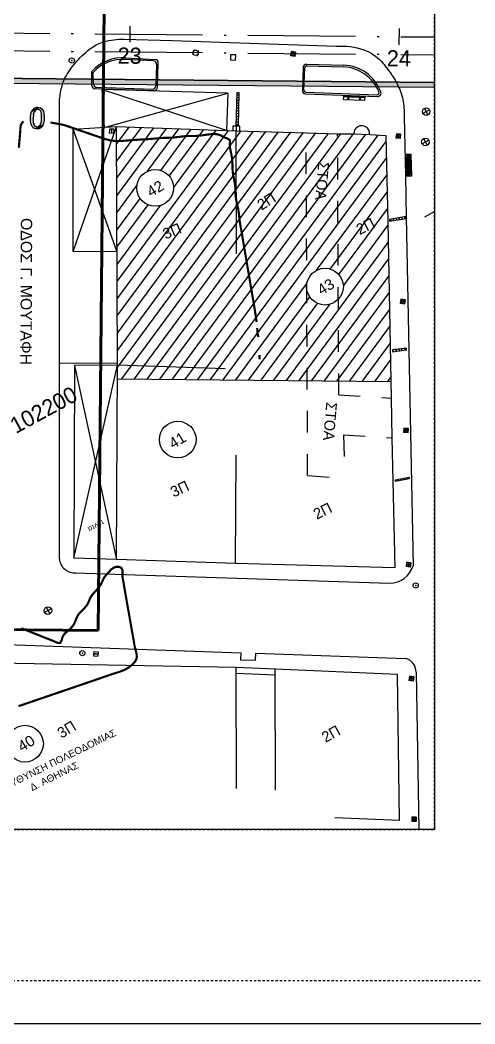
# Model space of a CAD drawing. Header units: millimetres. Extents: x 167 to 1023, y -2 to 136.
# Drawn here: x 828.78 to 849.9, y -2.36 to 44.22 of the extents above; entities that cross this region are included whole.
import ezdxf
from ezdxf.enums import TextEntityAlignment as Align

# ---------------------------------------------------------------- set-up
doc = ezdxf.new("R2010")
doc.units = ezdxf.units.MM
for name, pattern in [('AXONAS', [7, 5, -1, 0, -1]), ('DASHED', [0.75, 0.5, -0.25]), ('DIAK1-1', [2, 1, -1])]:
    doc.linetypes.add(name, pattern=pattern)
for name, color, linetype in [('CG_BR', 8, 'Continuous'), ('CG_DIAF', 252, 'Continuous'), ('CG_FREATIO', 252, 'Continuous'), ('CG_KR', 252, 'Continuous'), ('CG_KT', 252, 'Continuous'), ('CG_KTISMATA_TXT', 252, 'Continuous'), ('CG_MD', 252, 'Continuous'), ('CG_SBL_BS', 252, 'Continuous'), ('CG_SK', 252, 'Continuous'), ('CG_ST', 8, 'DIAK1-1'), ('CG_STA-KYK', 8, 'Continuous'), ('CG_STA-SHM', 8, 'Continuous'), ('CG_USER', 252, 'Continuous'), ('CW403-Text 0.30 Height', 2, 'Continuous'), ('GSLAYER', 7, 'Continuous'), ('HATCH DIAKINDYNEYSHS', 112, 'Continuous'), ('KANABOS', 7, 'Continuous'), ('OD_AXON', 1, 'AXONAS'), ('OD_AXONAS', 1, 'AXONAS'), ('OD_PASALOI', 7, 'Continuous'), ('OTM Line 0.25', 7, 'Continuous'), ('OTM Solid 253', 253, 'Continuous'), ('OTM Title + Pinakida', 7, 'Continuous'), ('ΖΩΝΗ ΕΠΙΡΡΟΗΣ', 1, 'Continuous'), ('ΚΤΗΡΙΑ', 7, 'Continuous')]:
    doc.layers.add(name, color=color, linetype=linetype)
doc.styles.add('ARIAL', font='ARIAL.TTF')
doc.styles.add('GRSIMP', font='grsimp')
doc.styles.add('KTISMATA', font='win-sim.shx')
pattern_1 = [(118.5825144, (17826.94447, 67477.73036), (-0.11152238583, -0.06075983426), [])]

# ---------------------------------------------------------------- blocks, each defined once
blk = doc.blocks.new('FR-FVT')
at = {"layer": 'CG_FREATIO'}
for p, q in [((100047.73, 96581.47), (100049.33, 96581.47)), ((100047.73, 96579.87), (100047.73, 96581.47)), ((100047.73, 96580.67), (100049.33, 96580.67)), ((100047.93, 96580.07), (100047.93, 96581.27)), ((100047.93, 96581.27), (100049.13, 96581.27)), ((100048.53, 96579.87), (100048.53, 96581.47)), ((100049.13, 96580.07), (100049.13, 96581.27)), ((100049.33, 96579.87), (100049.33, 96581.47)), ((100047.73, 96579.87), (100049.33, 96579.87)), ((100047.93, 96580.07), (100049.13, 96580.07))]:
    blk.add_line(p, q, dxfattribs=at)
at = {"layer": 'CG_USER'}
blk.add_point((100048.53, 96580.67), dxfattribs=at)
blk = doc.blocks.new('FR-DEH1')
at = {"layer": 'CG_FREATIO'}
for p, q in [((100047.78, 96571.1), (100049.38, 96571.1)), ((100047.78, 96569.5), (100047.78, 96571.1)), ((100047.78, 96569.5), (100049.38, 96569.5)), ((100048.58, 96569.5), (100048.58, 96571.1)), ((100049.38, 96569.5), (100049.38, 96571.1))]:
    blk.add_line(p, q, dxfattribs=at)
at = {"layer": 'CG_USER'}
blk.add_point((100048.58, 96570.3), dxfattribs=at)
blk = doc.blocks.new('pagaki')
at = {"layer": 'CG_DIAF'}
for p, q in [((94425.849, 102162.277), (94426.751, 102164.007)), ((94426.751, 102164.007), (94427.105, 102163.823)), ((94427.017, 102163.869), (94426.115, 102162.138)), ((94427.105, 102163.823), (94426.204, 102162.092)), ((94426.52, 102163.564), (94426.786, 102163.425)), ((94426.566, 102163.653), (94426.832, 102163.514)), ((94426.204, 102162.092), (94425.849, 102162.277)), ((94426.3, 102162.493), (94426.034, 102162.631)), ((94426.346, 102162.582), (94426.08, 102162.72))]:
    blk.add_line(p, q, dxfattribs=at)
blk = doc.blocks.new('SHM_STA')
at = {"layer": 'CG_STA-KYK'}
blk.add_circle((0, 0), 0.4, dxfattribs=at)
at = {"layer": 'CG_STA-SHM'}
blk.add_point((0, 0), dxfattribs=at)
blk = doc.blocks.new('PASALOS')
at = {"style": 'GRSIMP'}
blk.add_attdef('PASALOS', text='', height=1.5, dxfattribs=at).set_placement((0, 0), align=Align.MIDDLE)
blk = doc.blocks.new('ARI_KAN')
at = {"style": 'GRSIMP'}
blk.add_text('X:', height=1.5, rotation=90, dxfattribs=at).set_placement((1.2, 1), align=Align.MIDDLE_LEFT)
blk.add_text('Y:', height=1.5, dxfattribs=at).set_placement((2, 1.2), align=Align.MIDDLE_LEFT)
blk.add_attdef('X', text='', height=1.5, rotation=90, dxfattribs=at).set_placement((1.2, 3.5), align=Align.MIDDLE_LEFT)
blk.add_attdef('Y', text='', height=1.5, dxfattribs=at).set_placement((4.5, 1.2), align=Align.MIDDLE_LEFT)

msp = doc.modelspace()

# ---------------------------------------------------------------- hatches: boundary and pattern name
at = {"layer": 'CG_DIAF'}
h = msp.add_hatch(dxfattribs=at)
h.set_pattern_fill('ANSI31', color=8, scale=0.5, angle=208.5825, style=0)
h.set_pattern_definition([(253.58251441, (17826.94447, 67477.73036), (0.059951735286, -0.017664638014), [])])
h.paths.add_polyline_path([(846.944, 37.983), (846.663, 37.977), (846.685, 36.993), (846.966, 36.999)])
edge = h.paths.add_edge_path(flags=17)
edge.add_line((846.955, 37.491), (846.674, 37.485))
h = msp.add_hatch(dxfattribs=at)
h.set_pattern_fill('LINE', color=8, scale=0.04, angle=478.5825, style=0)
h.set_pattern_definition(pattern_1)
h.paths.add_polyline_path([(846.707, 35.015), (846.704, 35.098), (845.93, 34.969), (845.933, 34.887)])
h = msp.add_hatch(dxfattribs=at)
h.set_pattern_fill('LINE', color=8, scale=0.04, angle=478.5825, style=0)
h.set_pattern_definition(pattern_1)
h.paths.add_polyline_path([(846.721, 28.918), (846.724, 29.001), (846.072, 28.913), (846.069, 28.829)])
h = msp.add_hatch(dxfattribs=at)
h.set_pattern_fill('LINE', color=8, scale=0.04, angle=478.5825, style=0)
h.set_pattern_definition(pattern_1)
h.paths.add_polyline_path([(846.852, 22.928), (846.851, 23.007), (846.212, 22.885), (846.213, 22.807)])
at = {"layer": 'GSLAYER'}
for points in [[(829.428, 40.123), (829.413, 40.111), (829.393, 40.093), (829.377, 40.074), (829.362, 40.056), (829.346, 40.03), (829.336, 40.013), (829.315, 39.967), (829.314, 39.964), (829.305, 39.937), (829.703, 40.154), (829.678, 40.163), (829.676, 40.164), (829.625, 40.171), (829.609, 40.173), (829.575, 40.172), (829.557, 40.172), (829.528, 40.167), (829.51, 40.163), (829.481, 40.152), (829.466, 40.147)], [(829.527, 40.057), (829.564, 40.071), (829.604, 40.074), (829.609, 40.073), (829.644, 40.067), (829.68, 40.05), (829.68, 40.05), (829.712, 40.024), (829.726, 40.006), (829.74, 39.988), (829.763, 39.936), (829.763, 39.932), (829.777, 39.865), (829.779, 39.835), (829.783, 39.774), (829.783, 39.719), (829.782, 39.663), (829.776, 39.586), (829.773, 39.552), (829.764, 39.5), (829.757, 39.46), (829.745, 39.422), (829.734, 39.387), (829.71, 39.345), (829.704, 39.334), (829.676, 39.305), (829.644, 39.284), (829.866, 39.405), (829.867, 39.409), (829.872, 39.426), (829.875, 39.435), (829.883, 39.468), (829.89, 39.5), (829.894, 39.535), (829.9, 39.574), (829.903, 39.623), (829.906, 39.657), (829.906, 39.73), (829.906, 39.786), (829.9, 39.837), (829.893, 39.897), (829.885, 39.924), (829.866, 39.988), (829.864, 39.992), (829.838, 40.041), (829.827, 40.061), (829.812, 40.078), (829.785, 40.108), (829.785, 40.108), (829.755, 40.128), (829.734, 40.142), (829.731, 40.143), (829.711, 40.151), (829.703, 40.154)], [(829.305, 39.937), (829.303, 39.931), (829.296, 39.911), (829.296, 39.908), (829.288, 39.871), (829.281, 39.843), (829.277, 39.807), (829.271, 39.769), (829.268, 39.721), (829.265, 39.687), (829.264, 39.617), (829.264, 39.613), (829.265, 39.556), (829.269, 39.505), (829.269, 39.501), (829.277, 39.454), (829.285, 39.419), (829.287, 39.412), (829.299, 39.373), (829.308, 39.352), (829.314, 39.337), (829.331, 39.305), (829.332, 39.303), (829.35, 39.276), (829.359, 39.265), (829.373, 39.25), (829.387, 39.237), (829.397, 39.227), (829.415, 39.215), (829.425, 39.208), (829.441, 39.201), (829.456, 39.193), (829.46, 39.192), (829.469, 39.189), (829.644, 39.284), (829.608, 39.273), (829.601, 39.272), (829.568, 39.27), (829.545, 39.274), (829.528, 39.277), (829.506, 39.287), (829.492, 39.293), (829.476, 39.306), (829.459, 39.32), (829.451, 39.331), (829.431, 39.356), (829.43, 39.359), (829.415, 39.392), (829.409, 39.407), (829.404, 39.43), (829.396, 39.471), (829.394, 39.479), (829.391, 39.516), (829.388, 39.566), (829.388, 39.57), (829.388, 39.623), (829.389, 39.681), (829.39, 39.686), (829.395, 39.758), (829.398, 39.791), (829.406, 39.843), (829.413, 39.881), (829.425, 39.921), (829.434, 39.951), (829.459, 39.997), (829.461, 40), (829.492, 40.034), (829.527, 40.057)], [(829.469, 39.189), (829.489, 39.182), (829.494, 39.181), (829.524, 39.174), (829.546, 39.172), (829.562, 39.17), (829.596, 39.171), (829.614, 39.171), (829.643, 39.177), (829.661, 39.18), (829.691, 39.191), (829.704, 39.196), (829.743, 39.22), (829.758, 39.233), (829.778, 39.25), (829.794, 39.27), (829.808, 39.286), (829.825, 39.313), (829.835, 39.329), (829.843, 39.348), (829.857, 39.378), (829.859, 39.383), (829.866, 39.405)]]:
    msp.add_hatch(color=1, dxfattribs=at).paths.add_polyline_path(points)
at = {"layer": 'HATCH DIAKINDYNEYSHS', "ltscale": 15}
h = msp.add_hatch(dxfattribs=at)
h.set_pattern_fill('ANSI31', color=256, scale=0.15, angle=188.5825, style=0)
h.paths.add_polyline_path([(842.115, 27.49), (842.096, 31.732, -0.066746), (842.095, 31.958), (842.063, 38.995), (838.816, 39.086), (833.254, 39.275), (833.305, 28.208), (833.301, 27.574)])
h.paths.add_polyline_path([(834.307, 36.022, -1), (835.805, 36.838, -1)], flags=16)
h.paths.add_polyline_path([(843.559, 31.263, -0.509455), (842.192, 31.441, -0.090498), (842.096, 31.732), (842.115, 27.49), (843.577, 27.476)])
h.paths.add_polyline_path([(843.524, 38.948), (842.063, 38.995), (842.095, 31.958, -0.628951), (843.554, 32.441)])
h.paths.add_polyline_path([(845.858, 34.862), (845.76, 38.864), (845.025, 38.911), (844.26, 38.945), (843.524, 38.948), (843.554, 32.441, -0.067164), (843.689, 32.257, -0.324982), (843.559, 31.263), (843.577, 27.476), (846.001, 27.454)])
h.paths.add_polyline_path([(835.692, 36.301), (834.831, 35.832), (834.471, 36.492), (835.333, 36.961)], flags=8)
h.paths.add_polyline_path([(840.526, 36.328), (839.512, 35.775), (839.871, 35.117), (840.885, 35.669)], flags=24)
h.paths.add_polyline_path([(836.171, 35.042), (835.156, 34.489), (835.515, 33.831), (836.529, 34.383)], flags=24)
h.paths.add_polyline_path([(842.516, 37.76), (842.351, 35.827), (843.098, 35.763), (843.264, 37.696)], flags=24)
h.paths.add_polyline_path([(845.105, 35.208), (844.091, 34.656), (844.449, 33.997), (845.463, 34.55)], flags=24)
at = {"layer": 'OTM Solid 253'}
msp.add_hatch(color=256, dxfattribs=at).paths.add_polyline_path([(848.028, 41.325), (812.879, 41.657), (812.626, 41.41), (812.595, 38.055), (812.695, 38.054), (812.706, 39.304), (814.106, 39.29), (814.062, 34.591), (808.062, 34.647), (808.107, 39.347), (809.507, 39.334), (809.495, 38.084), (809.595, 38.083), (809.626, 41.438), (809.379, 41.69), (809.286, 41.691), (809.284, 41.466), (809.401, 41.347), (809.386, 39.835), (807.611, 39.852), (807.558, 34.152), (814.557, 34.086), (814.611, 39.786), (812.836, 39.802), (812.85, 41.314), (812.97, 41.431), (848.028, 41.1)])

# ---------------------------------------------------------------- linework, layer by layer
at = {"color": 7, "linetype": 'DASHED', "ltscale": 0.1}
for p, q in [((848.028, 6.662), (848.028, 67.819)), ((775.462, 6.662), (848.028, 6.662))]:
    msp.add_line(p, q, dxfattribs=at)
msp.add_lwpolyline([(981.144, -0.365), (771.789, -0.365), (771.789, 133.548), (1021.144, 133.548), (1021.144, 57.035)], dxfattribs=at)
at = {"color": 1, "ltscale": 0.1, "const_width": 0.1}
for points in [[(828.725, 38.301), (828.736, 38.433), (828.747, 38.565), (828.758, 38.694), (828.771, 38.822), (828.782, 38.952), (828.791, 39.091), (828.801, 39.238), (828.823, 39.373), (828.934, 39.526)], [(830.197, 39.469), (830.605, 39.392)], [(830.605, 39.392), (830.729, 39.371), (830.853, 39.339), (830.975, 39.3), (831.098, 39.258), (831.22, 39.215), (831.342, 39.173), (831.464, 39.132), (831.586, 39.09), (831.708, 39.048), (831.83, 39.006), (831.951, 38.965), (832.073, 38.923), (832.195, 38.881), (832.317, 38.839), (832.439, 38.798), (832.561, 38.756), (832.683, 38.717), (832.807, 38.68), (832.93, 38.649), (833.055, 38.625), (833.179, 38.61), (833.303, 38.605), (833.427, 38.608), (833.549, 38.614), (833.672, 38.624), (833.794, 38.634), (833.916, 38.644), (834.038, 38.653), (834.161, 38.661), (834.283, 38.669), (834.406, 38.677), (834.528, 38.686), (834.651, 38.693), (834.773, 38.701), (834.896, 38.71), (835.018, 38.719), (835.14, 38.731), (835.262, 38.742), (835.385, 38.75), (835.508, 38.755), (835.631, 38.756), (835.754, 38.761), (835.876, 38.77), (835.998, 38.781), (836.12, 38.795), (836.242, 38.81), (836.363, 38.824), (836.485, 38.835), (836.608, 38.84), (836.732, 38.837), (836.856, 38.838), (836.978, 38.844), (837.101, 38.855), (837.222, 38.87), (837.342, 38.887), (837.462, 38.904), (837.583, 38.918), (837.707, 38.928), (837.832, 38.931), (837.955, 38.917), (838.07, 38.879), (838.184, 38.825), (838.303, 38.765), (838.436, 38.711), (838.533, 38.638), (838.521, 38.496), (838.522, 38.357), (838.543, 38.226), (838.571, 38.097), (838.597, 37.965), (838.619, 37.831), (838.634, 37.696), (838.642, 37.561), (838.645, 37.427), (838.648, 37.294), (838.659, 37.16), (838.679, 37.026), (838.705, 36.892), (838.732, 36.758), (838.755, 36.625), (838.772, 36.491), (838.779, 36.358), (838.782, 36.224), (838.788, 36.09), (838.802, 35.956), (838.828, 35.822), (838.858, 35.689), (838.888, 35.556), (838.915, 35.423), (838.935, 35.289), (838.951, 35.155), (838.966, 35.021), (838.983, 34.887), (839.003, 34.753), (839.027, 34.62), (839.051, 34.486), (839.074, 34.352), (839.097, 34.218), (839.119, 34.085), (839.142, 33.951), (839.165, 33.817), (839.188, 33.683), (839.21, 33.55), (839.233, 33.416), (839.256, 33.282), (839.278, 33.149), (839.301, 33.015), (839.324, 32.881), (839.346, 32.747), (839.369, 32.614), (839.392, 32.48), (839.414, 32.346), (839.437, 32.212), (839.46, 32.079), (839.482, 31.945), (839.505, 31.811), (839.528, 31.677), (839.55, 31.544), (839.573, 31.41), (839.596, 31.276), (839.619, 31.143), (839.642, 31.009), (839.664, 30.875), (839.686, 30.741), (839.707, 30.607), (839.727, 30.474), (839.747, 30.34), (839.765, 30.206)], [(839.789, 29.926), (839.814, 29.662)], [(839.814, 29.662), (839.846, 29.51)], [(839.896, 28.682), (839.898, 28.566)], [(839.898, 28.566), (839.91, 28.473)], [(828.713, 12.381), (828.827, 12.42), (828.941, 12.459), (829.056, 12.498), (829.17, 12.537), (829.284, 12.576), (829.398, 12.615), (829.512, 12.654), (829.626, 12.693), (829.74, 12.732), (829.854, 12.771), (829.968, 12.81), (830.082, 12.849), (830.196, 12.888), (830.31, 12.927), (830.424, 12.966), (830.538, 13.005), (830.652, 13.044), (830.766, 13.083), (830.88, 13.122), (830.995, 13.161), (831.109, 13.2), (831.223, 13.239), (831.337, 13.278), (831.451, 13.317), (831.565, 13.356), (831.679, 13.395), (831.793, 13.434), (831.907, 13.473), (832.021, 13.512), (832.135, 13.551), (832.249, 13.59), (832.363, 13.629), (832.477, 13.668), (832.591, 13.707), (832.705, 13.747), (832.819, 13.787), (832.933, 13.826), (833.047, 13.865), (833.162, 13.901), (833.278, 13.937), (833.394, 13.974), (833.507, 14.014), (833.617, 14.06), (833.723, 14.114), (833.824, 14.176), (833.922, 14.249), (834.014, 14.331), (834.101, 14.425), (834.169, 14.53), (834.203, 14.648), (834.197, 14.777), (834.167, 14.912), (834.128, 15.05), (834.097, 15.186), (834.075, 15.319), (834.052, 15.453), (834.028, 15.586), (834.004, 15.72), (833.98, 15.854), (833.957, 15.988), (833.933, 16.121), (833.91, 16.255), (833.886, 16.389), (833.863, 16.522), (833.839, 16.656), (833.816, 16.79), (833.792, 16.923), (833.769, 17.057), (833.745, 17.191), (833.722, 17.324), (833.698, 17.458), (833.674, 17.591), (833.651, 17.725), (833.629, 17.86), (833.607, 17.994), (833.583, 18.128), (833.557, 18.26), (833.537, 18.396), (833.54, 18.546), (833.537, 18.688), (833.489, 18.796), (833.375, 18.849), (833.241, 18.85), (833.126, 18.808), (833.029, 18.736), (832.943, 18.647), (832.859, 18.554), (832.774, 18.465), (832.698, 18.371), (832.639, 18.263), (832.589, 18.146), (832.534, 18.033), (832.467, 17.93), (832.391, 17.834), (832.309, 17.743), (832.225, 17.653), (832.143, 17.562), (832.071, 17.462), (832.016, 17.35), (831.97, 17.231), (831.917, 17.118), (831.848, 17.018), (831.767, 16.927), (831.681, 16.84), (831.594, 16.753), (831.513, 16.66), (831.444, 16.558), (831.391, 16.444), (831.347, 16.325), (831.297, 16.209), (831.232, 16.106), (831.151, 16.014), (831.062, 15.93), (830.97, 15.85), (830.879, 15.77), (830.799, 15.678), (830.743, 15.559), (830.704, 15.42), (830.649, 15.32), (830.547, 15.311), (830.413, 15.365), (830.281, 15.425), (830.16, 15.474), (830.043, 15.518), (829.927, 15.562), (829.806, 15.61), (829.685, 15.659), (829.564, 15.708), (829.444, 15.755), (829.324, 15.803), (829.203, 15.851), (829.083, 15.899), (828.962, 15.948), (828.842, 15.996)]]:
    msp.add_lwpolyline(points, dxfattribs=at)
at = {"layer": 'CG_BR', "color": 8}
for p, q in [((833.305, 28.208), (831.315, 28.196)), ((833.253, 19.182), (831.277, 19.252))]:
    msp.add_line(p, q, dxfattribs=at)
for points in [[(838.432, 40.826), (832.58, 41.001)], [(832.58, 41.001), (832.682, 39.242)], [(838.432, 40.826), (838.374, 39.101)], [(831.241, 33.482), (831.243, 39.159), (833.254, 39.275)], [(831.241, 33.482), (833.281, 33.492)], [(831.315, 28.196), (831.277, 19.252)]]:
    msp.add_lwpolyline(points, dxfattribs=at)
at = {"layer": 'CG_DIAF', "color": 8}
for p, q in [((838.94, 40.612), (838.855, 40.614)), ((838.943, 40.737), (838.858, 40.739)), ((838.943, 40.737), (838.858, 40.739)), ((838.925, 40.112), (838.84, 40.114)), ((838.929, 40.237), (838.844, 40.239)), ((838.932, 40.362), (838.847, 40.364)), ((838.936, 40.487), (838.851, 40.489)), ((838.911, 39.612), (838.826, 39.614)), ((838.914, 39.737), (838.829, 39.739)), ((838.918, 39.862), (838.833, 39.864)), ((838.922, 39.987), (838.837, 39.989)), ((838.904, 39.362), (838.819, 39.365)), ((838.907, 39.487), (838.822, 39.49)), ((846.955, 37.491), (846.674, 37.485))]:
    msp.add_line(p, q, dxfattribs=at)
for points in [[(838.947, 40.862), (838.902, 39.293), (838.817, 39.296), (838.862, 40.864)], [(846.944, 37.983), (846.663, 37.977), (846.685, 36.993), (846.966, 36.999)], [(846.704, 35.098), (845.93, 34.969), (845.933, 34.887), (846.707, 35.015)], [(846.724, 29.001), (846.072, 28.913), (846.069, 28.829), (846.721, 28.918)], [(846.851, 23.007), (846.852, 22.928), (846.213, 22.807), (846.212, 22.885)]]:
    msp.add_lwpolyline(points, close=True, dxfattribs=at)
at = {"layer": 'CG_FREATIO', "color": 8}
for p, q in [((836.823, 42.642), (836.779, 42.619)), ((836.849, 42.856), (836.873, 42.812)), ((836.992, 42.592), (837.016, 42.549)), ((837.086, 42.786), (837.042, 42.762)), ((847.554, 40.123), (847.722, 39.816)), ((847.792, 40.054), (847.484, 39.886)), ((838.661, 39.3), (838.655, 39.092)), ((838.986, 39.291), (838.661, 39.3)), ((838.823, 39.296), (838.817, 39.087)), ((838.98, 39.081), (838.986, 39.291)), ((847.521, 38.717), (847.688, 38.41)), ((847.758, 38.647), (847.451, 38.48)), ((830.228, 16.9), (829.921, 16.732)), ((829.991, 16.97), (830.158, 16.662))]:
    msp.add_line(p, q, dxfattribs=at)
msp.add_lwpolyline([(838.791, 42.365), (838.795, 42.609), (838.551, 42.613), (838.547, 42.369)], close=True, dxfattribs=at)
for centre, radius in [((836.933, 42.702), 0.125), ((847.638, 39.97), 0.175), ((847.604, 38.564), 0.175), ((830.075, 16.816), 0.175)]:
    msp.add_circle(centre, radius, dxfattribs=at)
at = {"layer": 'CG_KR', "color": 8}
for p, q in [((833.597, 43.333), (835.845, 43.273)), ((835.845, 43.273), (843.471, 43.006)), ((834.977, 42.323), (833.674, 42.395)), ((833.675, 42.47), (835.054, 42.394)), ((835.119, 42.168), (835.084, 41.163)), ((835.156, 41.085), (835.196, 42.239)), ((841.927, 42.031), (841.889, 40.95)), ((841.965, 40.972), (842.001, 42.003)), ((842.08, 42.1), (843.809, 42.055)), ((842.082, 42.175), (843.811, 42.13)), ((832.121, 41.171), (832.109, 41.84)), ((832.194, 41.244), (832.174, 41.791)), ((835.001, 40.941), (832.266, 41.026)), ((832.339, 41.099), (834.929, 41.018)), ((830.606, 19.223), (830.62, 40.536)), ((842.034, 40.795), (845.387, 40.677)), ((842.061, 40.869), (845.351, 40.753)), ((846.624, 39.736), (846.685, 36.993)), ((846.685, 36.993), (846.706, 35.074)), ((846.706, 35.074), (847.035, 18.897)), ((833.304, 28.294), (830.64, 28.277)), ((831.373, 18.57), (833.187, 18.501)), ((833.187, 18.501), (845.938, 18.086)), ((814.937, 15.699), (839.025, 14.863)), ((839.732, 14.839), (846.679, 14.597)), ((847.17, 13.963), (847.293, 6.662))]:
    msp.add_line(p, q, dxfattribs=at)
at = {"layer": 'CG_KR', "color": 8, "flags": 128}
for points in [[(830.62, 40.536, -0.045153), (830.736, 41.184, -0.062883), (830.917, 41.622, -0.053881), (831.412, 42.307, -0.048621), (832.103, 42.938, -0.096373), (832.684, 43.219, -0.067395), (833.597, 43.333)], [(843.471, 43.006, -0.0994), (844.739, 42.841, -0.130342), (845.557, 42.298, -0.030814), (846.022, 41.702, -0.03676), (846.342, 41.154, -0.06463), (846.549, 40.54, -0.051779), (846.624, 39.736)]]:
    msp.add_lwpolyline(points, format="xyb", dxfattribs=at)
at = {"layer": 'CG_KR', "color": 8}
for points in [[(833.301, 27.574), (846.001, 27.454)], [(839.025, 14.863), (839.014, 14.538), (839.721, 14.513), (839.732, 14.839)]]:
    msp.add_lwpolyline(points, dxfattribs=at)
for centre, radius, start, end in [((833.56, 40.494), 1.98, 86.6845, 137.1503), ((833.555, 40.524), 1.875, 86.484, 137.4715), ((835.046, 42.244), 0.15, 358.0084, 86.8357), ((834.969, 42.173), 0.15, 358.0084, 86.8357), ((842.077, 42.025), 0.15, 87.9891, 177.9891), ((842.101, 42), 0.1, 87.9891, 177.9891), ((843.668, 40.122), 1.938, 23.4349, 85.8269), ((843.736, 40.215), 1.916, 20.3917, 87.7411), ((832.271, 41.176), 0.15, 182.0806, 268.2055), ((832.344, 41.249), 0.15, 182.0806, 268.2055), ((834.934, 41.168), 0.15, 268.2055, 358.0084), ((835.006, 41.091), 0.15, 268.2055, 358.0084), ((842.039, 40.945), 0.15, 177.9891, 267.9891), ((842.065, 40.969), 0.1, 177.9891, 267.9891), ((845.354, 40.854), 0.1, 268.032, 22.983), ((845.392, 40.827), 0.15, 267.9891, 21.8373), ((831.315, 19.278), 0.711, 184.4673, 274.7039), ((845.928, 19.246), 1.16, 270.4572, 342.4917), ((846.517, 13.965), 0.653, 359.8605, 75.6686)]:
    msp.add_arc(centre, radius, start, end, dxfattribs=at)
at = {"layer": 'CG_KT', "color": 8}
for p, q in [((833.305, 28.208), (833.254, 39.275)), ((833.254, 39.275), (838.816, 39.086)), ((838.816, 39.086), (842.063, 38.995)), ((838.837, 33.379), (838.816, 39.086)), ((842.063, 38.995), (843.524, 38.948)), ((843.524, 38.948), (844.26, 38.945)), ((844.26, 38.945), (845.025, 38.911)), ((845.025, 38.911), (845.76, 38.864)), ((845.76, 38.864), (845.858, 34.862)), ((845.858, 34.862), (846.016, 26.664)), ((833.253, 19.182), (833.305, 28.208)), ((838.302, 28.043), (833.305, 28.208)), ((846.016, 26.664), (846.05, 24.827)), ((846.05, 24.827), (846.176, 18.802)), ((838.781, 18.999), (838.809, 24.033)), ((838.781, 18.999), (833.253, 19.182)), ((846.176, 18.802), (838.781, 18.999)), ((838.822, 14.177), (822.1, 14.472)), ((838.827, 8.565), (838.822, 14.177)), ((846.306, 13.847), (840.634, 14.097)), ((840.639, 8.485), (840.634, 14.097)), ((846.401, 7.07), (846.306, 13.847)), ((846.401, 7.07), (843.404, 7.202))]:
    msp.add_line(p, q, dxfattribs=at)
at = {"layer": 'CG_MD', "color": 8}
for p, q in [((840.634, 14.097), (838.822, 14.177)), ((840.634, 13.821), (838.822, 13.902))]:
    msp.add_line(p, q, dxfattribs=at)
at = {"layer": 'CG_SBL_BS', "color": 8}
for points in [[(838.374, 39.101), (832.58, 41.001)], [(832.682, 39.242), (838.432, 40.826)], [(831.241, 33.482), (833.254, 39.275)], [(833.281, 33.492), (831.243, 39.159)], [(831.277, 19.252), (833.305, 28.208)], [(831.315, 28.196), (833.253, 19.182)]]:
    msp.add_lwpolyline(points, dxfattribs=at)
at = {"layer": 'CG_SK', "color": 8}
msp.add_arc((844.643, 38.946), 0.369, 354.6587, 180.1743, dxfattribs=at)
at = {"layer": 'CG_ST', "color": 8}
for p, q in [((842.135, 23.079), (842.063, 38.995)), ((843.58, 26.825), (843.524, 38.948)), ((843.58, 26.825), (846.016, 26.67)), ((843.805, 24.976), (846.05, 24.833)), ((843.805, 24.97), (843.842, 22.97)), ((842.135, 23.079), (843.842, 22.97))]:
    msp.add_line(p, q, dxfattribs=at)
at = {"layer": 'CW403-Text 0.30 Height', "color": 7, "ltscale": 0.1}
msp.add_lwpolyline([(775.462, 67.819), (848.028, 67.819), (848.028, 6.662), (775.462, 6.662)], close=True, dxfattribs=at)
at = {"layer": 'GSLAYER', "color": 1, "flags": 128}
for points in [[(829.906, 39.657), (829.9, 39.574), (829.89, 39.5), (829.875, 39.435), (829.857, 39.378), (829.835, 39.329), (829.808, 39.286), (829.778, 39.25), (829.743, 39.22), (829.704, 39.196), (829.661, 39.18), (829.614, 39.171), (829.562, 39.17), (829.524, 39.174), (829.489, 39.182), (829.456, 39.193), (829.425, 39.208), (829.397, 39.227), (829.373, 39.25), (829.35, 39.276), (829.331, 39.305), (829.314, 39.337), (829.299, 39.373), (829.287, 39.412), (829.277, 39.454), (829.269, 39.501), (829.265, 39.556), (829.264, 39.617), (829.265, 39.687), (829.271, 39.769), (829.281, 39.843), (829.296, 39.908), (829.314, 39.964), (829.336, 40.013), (829.362, 40.056), (829.393, 40.093), (829.428, 40.123), (829.466, 40.147), (829.51, 40.163), (829.557, 40.172), (829.609, 40.173), (829.676, 40.164), (829.734, 40.142), (829.785, 40.108), (829.827, 40.061), (829.866, 39.988), (829.893, 39.897), (829.906, 39.786), (829.906, 39.657)], [(829.782, 39.663), (829.783, 39.774), (829.777, 39.865), (829.763, 39.936), (829.74, 39.988), (829.712, 40.024), (829.68, 40.05), (829.644, 40.067), (829.604, 40.074), (829.564, 40.071), (829.527, 40.057), (829.492, 40.034), (829.461, 40), (829.434, 39.951), (829.413, 39.881), (829.398, 39.791), (829.389, 39.681), (829.388, 39.57), (829.394, 39.479), (829.409, 39.407), (829.431, 39.356), (829.459, 39.32), (829.492, 39.293), (829.528, 39.277), (829.568, 39.27), (829.608, 39.273), (829.644, 39.284), (829.676, 39.305), (829.704, 39.334), (829.734, 39.387), (829.757, 39.46), (829.773, 39.552), (829.782, 39.663)]]:
    msp.add_lwpolyline(points, dxfattribs=at)
at = {"layer": 'GSLAYER', "color": 6, "flags": 128}
for points in [[(828.873, 39.473), (828.873, 39.473)], [(828.842, 15.996), (828.842, 15.996)]]:
    msp.add_lwpolyline(points, dxfattribs=at)
at = {"layer": 'KANABOS'}
msp.add_line((847.571, 35.092), (848.028, 35.341), dxfattribs=at)
at = {"layer": 'OD_AXON', "flags": 128}
msp.add_lwpolyline([(775.462, 43.296), (848.028, 42.61)], dxfattribs=at)
at = {"layer": 'OD_AXONAS', "flags": 128}
msp.add_lwpolyline([(775.462, 44.121), (848.028, 43.435)], dxfattribs=at)
at = {"layer": 'OD_PASALOI', "color": 8}
for p, q in [((833.884, 43.944), (833.877, 43.194)), ((846.383, 43.826), (846.376, 43.076))]:
    msp.add_line(p, q, dxfattribs=at)
at = {"layer": 'OTM Line 0.25', "color": 2, "flags": 128}
msp.add_lwpolyline([(812.97, 41.431), (848.028, 41.1), (848.028, 41.325), (812.879, 41.657)], dxfattribs=at)
at = {"layer": 'OTM Line 0.25', "flags": 128}
for points in [[(812.879, 41.657), (848.028, 41.325)], [(812.97, 41.431), (848.028, 41.1)]]:
    msp.add_lwpolyline(points, dxfattribs=at)
at = {"layer": 'OTM Title + Pinakida', "color": 2, "ltscale": 0.1}
msp.add_lwpolyline([(981.144, -2.365), (769.789, -2.365), (769.789, 135.548), (1023.144, 135.548), (1023.144, 57.035)], dxfattribs=at)
at = {"layer": 'ΖΩΝΗ ΕΠΙΡΡΟΗΣ', "color": 6, "lineweight": 60}
msp.add_lwpolyline([(832.411, 15.891), (789.363, 16.298), (789.757, 58.046), (832.806, 57.64)], close=True, dxfattribs=at)
at = {"layer": 'ΚΤΗΡΙΑ'}
for centre in [(835.056, 36.43), (842.94, 31.849), (836.102, 24.751), (829.01, 10.639)]:
    msp.add_circle(centre, 0.853, dxfattribs=at)

# ---------------------------------------------------------------- block references
at = {"color": 8, "xscale": 0.5000000000000125, "yscale": 0.5, "zscale": 0.5, "rotation": 114.9287157802736}
msp.add_blockref('pagaki', (67066.627, -21243.544), dxfattribs=at)
at = {"layer": 'CG_DIAF', "color": 8, "yscale": 0.125, "zscale": 0.125}
for p, xscale, rotation in [((13983.155, 11405.322), 0.1250000000017114, 176.8518530051248), ((-10553.093, 13148.377), 0.1250000000010826, 266.9352734867808)]:
    msp.add_blockref('FR-DEH1', p, dxfattribs=dict(at, xscale=xscale, rotation=rotation))
at = {"layer": 'CG_FREATIO', "color": 8, "yscale": 0.125, "zscale": 0.125}
for p, xscale, rotation in [((14628.233, 10629.137), 0.1250000000034427, 173.5300667596422), ((14633.12, 10625.321), 0.1250000000034427, 173.5300667596422), ((14633.324, 10617.64), 0.1250000000034427, 173.5300667596422), ((14633.47, 10611.661), 0.1250000000034427, 173.5300667596422), ((14633.591, 10605.434), 0.1250000000034427, 173.5300667596422), ((14633.725, 10600.146), 0.1250000000034427, 173.5300667596422), ((13127.505, 12309.159), 0.1250000000027373, 181.0607288384237)]:
    msp.add_blockref('FR-FVT', p, dxfattribs=dict(at, xscale=xscale, rotation=rotation))
at = {"layer": 'CG_KT', "color": 8, "xscale": 0.5000000000000316, "yscale": 0.5, "zscale": 0.5, "rotation": 28.58251440810439}
msp.add_blockref('ARI_KAN', (826.715, 23.73), dxfattribs=at).add_auto_attribs({'X': '94400', 'Y': '102200'})
at = {"layer": 'CG_STA-SHM', "color": 8, "xscale": 0.3000000000034097, "yscale": 0.2969999999986612, "zscale": 0.3, "rotation": 208.5825144080767}
for p in [(831.184, 42.343), (847.155, 17.98), (831.674, 14.841)]:
    msp.add_blockref('SHM_STA', p, dxfattribs=at)
at = {"layer": 'OD_PASALOI', "color": 8, "xscale": 0.5000000000000122, "yscale": 0.5, "zscale": 0.5, "rotation": 359.4586871427525}
for p, values in [((833.871, 42.569), {'PASALOS': '23'}), ((846.37, 42.451), {'PASALOS': '24'})]:
    msp.add_blockref('PASALOS', p, dxfattribs=at).add_auto_attribs(values)

# ---------------------------------------------------------------- texts
at = {"layer": 'CG_DIAF', "color": 8, "style": 'ARIAL'}
for s, height, rotation, p in [('ΟΔΟΣ Γ. ΜΟΥΤΑΦΗ', 0.525, 269.8071, (828.819, 35.035)), ('τέντα', 0.25, 208.5825, (832.607, 21.048)), ('ΔΙΕΥΘΥΝΣΗ ΠΟΛΕΟΔΟΜΙΑΣ', 0.325, 26.2377, (827.767, 8.318)), ('Δ. ΑΘΗΝΑΣ', 0.325, 26.2377, (829.337, 8.44))]:
    msp.add_text(s, height=height, rotation=rotation, dxfattribs=at).set_placement(p)
at = {"layer": 'CG_KTISMATA_TXT', "color": 8, "style": 'KTISMATA'}
for s, rotation, p in [('ΣΤΟΑ', 265.1001, (842.807, 36.761)), ('2Π', 31.946, (840.221, 35.809)), ('2Π', 26.6429, (844.818, 34.655)), ('3Π', 22.3537, (835.838, 34.428)), ('ΣΤΟΑ', 265.1001, (843.177, 25.596)), ('3Π', 24.6409, (836.195, 22.465)), ('2Π', 25.7923, (842.831, 21.442)), ('3Π', 31.0698, (830.943, 11.302)), ('2Π', 28.5825, (843.216, 11.099))]:
    msp.add_text(s, height=0.5, rotation=rotation, dxfattribs=at).set_placement(p, align=Align.MIDDLE_CENTER)
at = {"layer": 'ΚΤΗΡΙΑ', "char_height": 0.5, "width": 1.35417, "attachment_point": 1, "rotation": 31.5408, "style": 'ARIAL'}
for s, insert in [('{\\fArial|b0|i0|c161|p34;42}', (834.597, 36.412)), ('{\\fArial|b0|i0|c161|p34;43}', (842.512, 31.857)), ('{\\fArial|b0|i0|c161|p34;41}', (835.622, 24.728)), ('{\\fArial|b0|i0|c161|p34;40}', (828.606, 10.667))]:
    msp.add_mtext(s, dxfattribs=dict(at, insert=insert))

doc.saveas('drawing.dxf')
